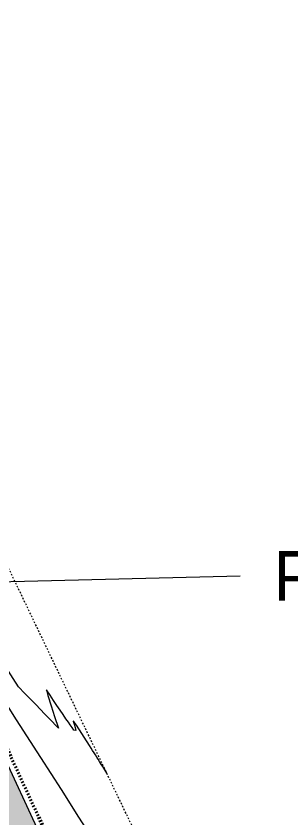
# Model space of a CAD drawing. Header units: metres. Extents: x -490 to 202, y -217 to 332.
# Drawn here: x 86.55 to 103.25, y 35.62 to 84.29 of the extents above; entities that cross this region are included whole.
import ezdxf

# ---------------------------------------------------------------- set-up
doc = ezdxf.new("R2010")
doc.units = ezdxf.units.M
doc.linetypes.add('0-2', pattern=[0.00106, 0.00053, -0.00053])
doc.linetypes.add('Trazo', pattern=[0.00635, 0.003175, -0.003175])
doc.layers.add('A-DETL', color=94, linetype='Continuous', lineweight=9, true_color=0x00a600)
doc.layers.add('C-TOPO-MAJR', color=66, linetype='Continuous', lineweight=18, true_color=0x647b04)
for name, color, linetype, lineweight in [('A-DETL-GENF', 7, 'Continuous', 9), ('A-DETL-THIN', 7, 'Continuous', 9), ('C-TOPO', 7, '0-2', 9), ('G-ANNO-TEXT', 7, 'Continuous', 9)]:
    doc.layers.add(name, color=color, linetype=linetype, lineweight=lineweight)
doc.styles.add('Bahnschrift_B', font='bahnschrift.ttf', dxfattribs={"height": 3})

msp = doc.modelspace()

# ---------------------------------------------------------------- hatches: boundary and pattern name
at = {"layer": 'A-DETL-GENF', "true_color": 0xfffdfb}
msp.add_hatch(color=7, dxfattribs=at).paths.add_polyline_path([(71.778, 25.73), (88.521, 33.506), (85.592, 39.864), (68.83, 32.077), (69.675, 30.258)])

# ---------------------------------------------------------------- linework, layer by layer
at = {"layer": 'A-DETL', "color": 1, "linetype": 'Trazo', "lineweight": 50, "true_color": 0xff0000}
msp.add_line((82.984, 46.371), (109.748, -11.548), dxfattribs=at)
at = {"layer": 'A-DETL-THIN', "color": 253, "true_color": 0xaaaaaa}
msp.add_line((88.521, 33.506), (85.592, 39.864), dxfattribs=at)
at = {"layer": 'C-TOPO', "color": 253, "true_color": 0xaaaaaa}
msp.add_line((116.319, -12.25), (-44.666, 323.516), dxfattribs=at)
at = {"layer": 'C-TOPO-MAJR', "color": 9, "true_color": 0xcbd3ab}
for p, q in [((86.706, 43.576), (85.905, 44.816)), ((89.728, 41.43), (89.581, 41.644)), ((89.125, 41.078), (88.943, 41.261)), ((90.19, 40.92), (90.067, 40.954))]:
    msp.add_line(p, q, dxfattribs=at)
at = {"layer": 'C-TOPO-MAJR', "color": 9, "true_color": 0xcbd3ab, "flags": 128}
for points in [[(92.817, 31.847), (92.103, 32.962), (91.294, 34.227), (90.369, 35.672), (89.302, 37.34), (88.056, 39.286), (86.585, 41.585), (84.819, 44.344), (82.661, 47.717), (82.02, 48.457)], [(88.943, 41.261), (88.742, 41.47), (88.523, 41.695), (88.286, 41.941), (88.028, 42.208), (87.744, 42.502), (87.433, 42.824), (87.088, 43.18), (86.706, 43.576)], [(89.581, 41.644), (89.41, 41.897), (89.229, 42.164), (89.038, 42.447), (88.835, 42.747), (88.62, 43.066), (88.391, 43.406), (88.479, 43.048), (88.68, 42.436), (88.895, 41.781), (89.125, 41.078)], [(90.067, 40.954), (89.959, 41.105), (89.847, 41.263), (89.728, 41.43)], [(91.611, 39.057), (91.534, 39.182), (91.455, 39.31), (91.373, 39.443), (91.289, 39.579), (91.201, 39.721), (91.111, 39.866), (91.018, 40.017), (90.226, 41.244), (90.148, 41.355), (90.066, 41.471), (90.027, 41.492), (90.079, 41.31), (90.133, 41.119), (90.19, 40.92)], [(92.061, 38.345), (92.002, 38.438), (91.941, 38.534), (91.879, 38.633), (91.815, 38.734), (91.749, 38.839), (91.681, 38.946), (91.611, 39.057)]]:
    msp.add_lwpolyline(points, dxfattribs=at)
at = {"layer": 'G-ANNO-TEXT'}
msp.add_line((78.494, 49.767), (100.159, 50.314), dxfattribs=at)

# ---------------------------------------------------------------- texts
at = {"layer": 'G-ANNO-TEXT', "insert": (102.191, 51.814), "char_height": 3, "width": 12.34599, "attachment_point": 1, "style": 'Bahnschrift_B'}
msp.add_mtext('PTAR', dxfattribs=at)

doc.saveas('drawing.dxf')
